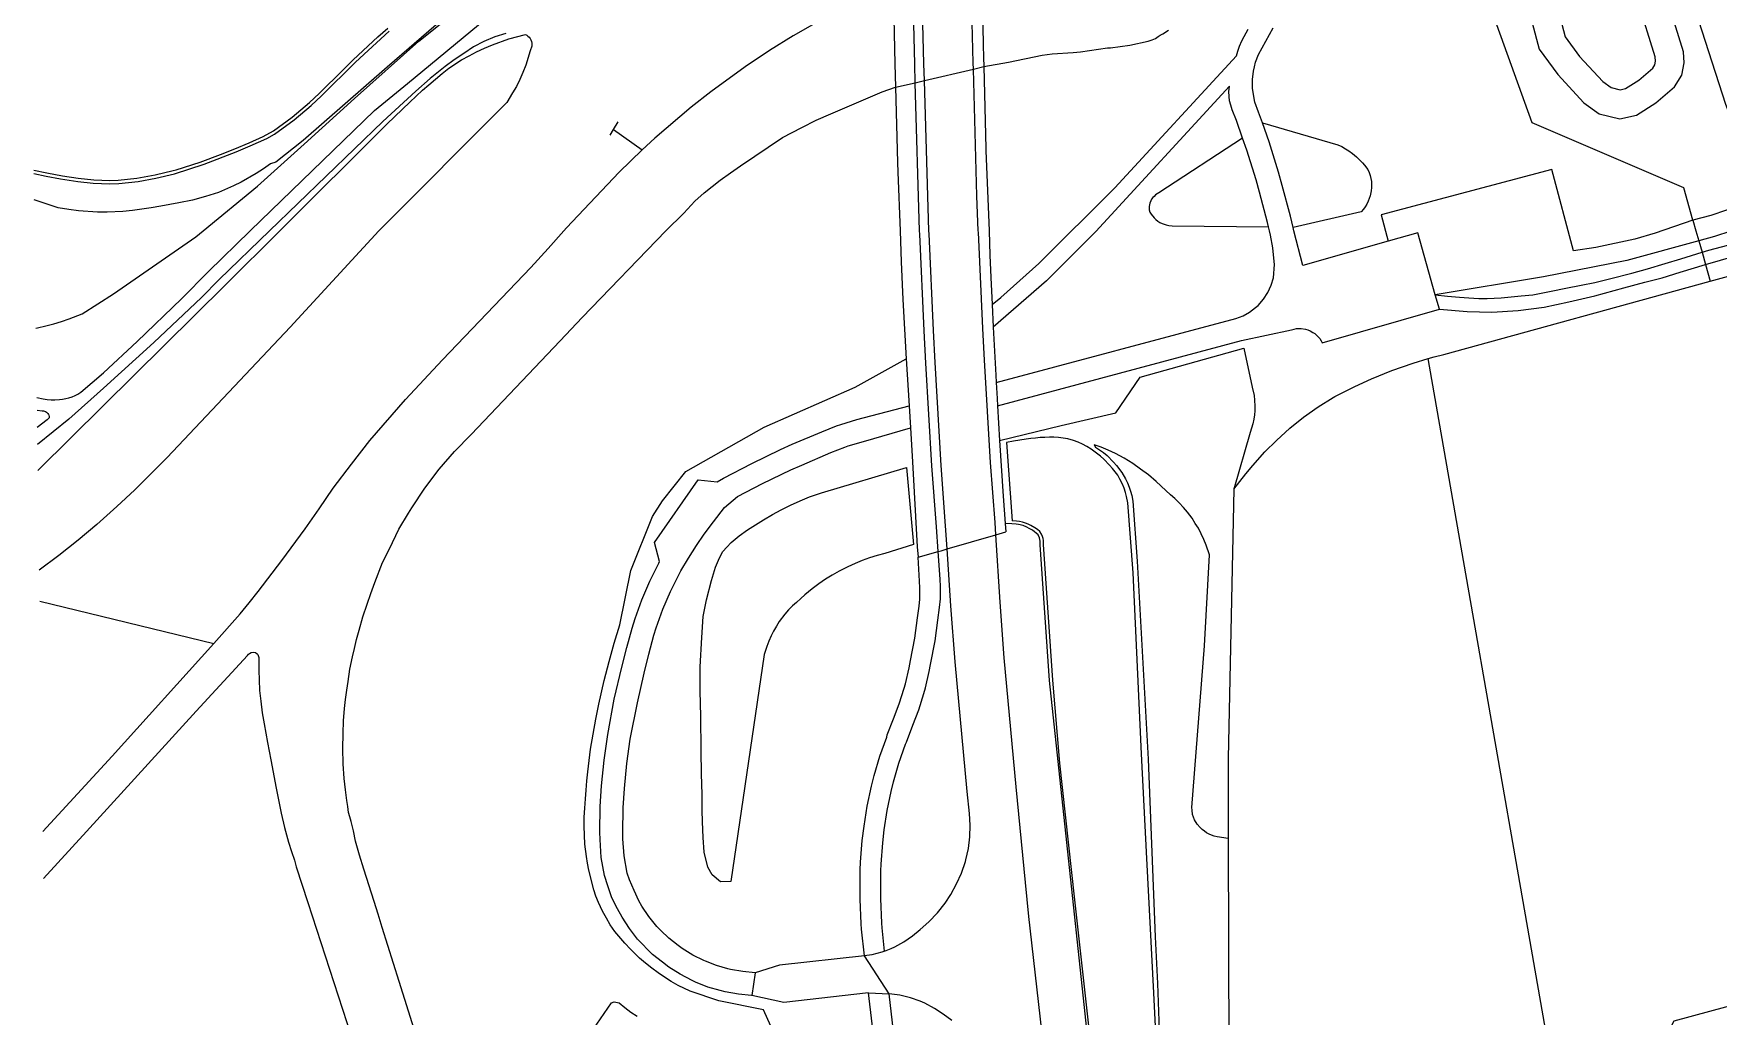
# Model space of a CAD drawing. Header units: millimetres. Extents: x 111502 to 977541, y 8702 to 1044108.
# Drawn here: x 974345.4 to 974601.1, y 476339.4 to 476488.6 of the extents above; entities that cross this region are included whole.
import ezdxf

# ---------------------------------------------------------------- set-up
doc = ezdxf.new("R2010")
doc.units = ezdxf.units.MM
doc.header["$LTSCALE"] = 0.25
doc.layers.add('X HVSS Site Background', color=8, linetype='Continuous')

# ---------------------------------------------------------------- blocks, each defined once
blk = doc.blocks.new('OS MAP')
at = {"layer": 'X HVSS Site Background', "flags": 128}
for points in [[(488271.45, 241024.95), (488275.2, 241025.6), (488275.2, 241025.6), (488280.3, 241026.7), (488280.3, 241026.7), (488281.8, 241026.9), (488281.8, 241026.9), (488285, 241027.1), (488285, 241027.1), (488286.1, 241027.2), (488286.1, 241027.2), (488290.2, 241027.8), (488290.2, 241027.8), (488290.7, 241027.8), (488290.7, 241027.8), (488293.6, 241028.2), (488293.6, 241028.2), (488296.4, 241028.8), (488296.4, 241028.8), (488297, 241029), (488297, 241029), (488297.5, 241029.2), (488297.5, 241029.2), (488297.9, 241029.5), (488297.9, 241029.5), (488298.2, 241029.7), (488298.2, 241029.7), (488298.6, 241029.9), (488298.6, 241029.9), (488299.5, 241030.5)], [(488272.71, 240988.83), (488274.04, 240989.91), (488274.04, 240989.91), (488279.8, 240995.07), (488279.8, 240995.07), (488291.34, 241006.54), (488291.34, 241006.54), (488309.8, 241026.6), (488309.8, 241026.6), (488310, 241027.3), (488310, 241027.3), (488310.25, 241028.05), (488310.25, 241028.05), (488310.6, 241028.85), (488310.6, 241028.85), (488310.95, 241029.5), (488310.95, 241029.5), (488311.6, 241030.65)], [(488313.75, 241016.4), (488313.15, 241018.05), (488313.15, 241018.05), (488312.6, 241019.55), (488312.6, 241019.55), (488312.22, 241021.64), (488312.22, 241021.64), (488312.25, 241023), (488312.25, 241023), (488312.4, 241024.25), (488312.4, 241024.25), (488312.55, 241024.9), (488312.55, 241024.9), (488312.7, 241025.6), (488312.7, 241025.6), (488313.15, 241026.8), (488313.15, 241026.8), (488315.35, 241030.85)], [(488127.7, 240974.73), (488128.65, 240974.5), (488128.65, 240974.5), (488129.25, 240974.4), (488129.25, 240974.4), (488129.85, 240974.35), (488129.85, 240974.35), (488130.4, 240974.35), (488130.4, 240974.35), (488131.15, 240974.4), (488131.15, 240974.4), (488131.6, 240974.45), (488131.6, 240974.45), (488132.1, 240974.55), (488132.1, 240974.55), (488132.55, 240974.65), (488132.55, 240974.65), (488133.05, 240974.8), (488133.05, 240974.8), (488133.5, 240975), (488133.5, 240975), (488133.9, 240975.2), (488133.9, 240975.2), (488134.35, 240975.5), (488134.35, 240975.5), (488137.8, 240978.45), (488137.8, 240978.45), (488142.9, 240983.2), (488142.9, 240983.2), (488149.65, 240989.7), (488149.65, 240989.7), (488153.75, 240993.85), (488153.75, 240993.85), (488160.1, 241000), (488160.1, 241000), (488178.95, 241018.3), (488178.95, 241018.3), (488183.95, 241022.4), (488183.95, 241022.4), (488195.9, 241032.25)], [(488379.09, 241001.65), (488377.7, 241006.55), (488377.7, 241006.55), (488354.7, 241016.4), (488354.7, 241016.4), (488346.2, 241040.05), (488346.2, 241040.05), (488340.45, 241068.15), (488340.45, 241068.15), (488361.6, 241107.39), (488361.6, 241107.39), (488362.25, 241108.6)], [(488127.55, 240985.25), (488127.8, 240985.3), (488127.8, 240985.3), (488129.05, 240985.6), (488129.05, 240985.6), (488130.25, 240985.9), (488130.25, 240985.9), (488131.45, 240986.25), (488131.45, 240986.25), (488132.6, 240986.65), (488132.6, 240986.65), (488134.55, 240987.4), (488134.55, 240987.4), (488139.35, 240990.45), (488139.35, 240990.45), (488151.85, 240999.1), (488151.85, 240999.1), (488152.95, 241000), (488152.95, 241000), (488161.2, 241006.8), (488161.2, 241006.8), (488168.25, 241013.15), (488168.25, 241013.15), (488175.9, 241020.1), (488175.9, 241020.1), (488185.7, 241028.8), (488185.7, 241028.8), (488190.67, 241032.82)], [(488188.3, 241031.3), (488180.85, 241024.85), (488180.85, 241024.85), (488168.1, 241013.75), (488168.1, 241013.75), (488163.95, 241010.45), (488163.95, 241010.45), (488163.15, 241010.2), (488163.15, 241010.2), (488162.1, 241009.45), (488162.1, 241009.45), (488161, 241008.7), (488161, 241008.7), (488158.7, 241007.4), (488158.7, 241007.4), (488157.55, 241006.85), (488157.55, 241006.85), (488155.25, 241005.85), (488155.25, 241005.85), (488153.3, 241005.2), (488153.3, 241005.2), (488151.3, 241004.65), (488151.3, 241004.65), (488149.25, 241004.25), (488149.25, 241004.25), (488146.5, 241003.75), (488146.5, 241003.75), (488145.05, 241003.5), (488145.05, 241003.5), (488143.65, 241003.3), (488143.65, 241003.3), (488142.2, 241003.1), (488142.2, 241003.1), (488140.75, 241002.95), (488140.75, 241002.95), (488138.35, 241002.85), (488138.35, 241002.85), (488136.9, 241002.85), (488136.9, 241002.85), (488134, 241003.05), (488134, 241003.05), (488132.55, 241003.25), (488132.55, 241003.25), (488130.95, 241003.5), (488130.95, 241003.5), (488127.28, 241004.7)], [(488380.99, 240994.92), (488387.46, 240996.77)], [(488352.58, 241039.66), (488355.73, 241027.6), (488355.73, 241027.6), (488358.56, 241023.75), (488358.56, 241023.75), (488362.54, 241019.45), (488362.54, 241019.45), (488364.85, 241017.77), (488364.85, 241017.77), (488367.99, 241017.04), (488367.99, 241017.04), (488370.51, 241017.56), (488370.51, 241017.56), (488373.45, 241019.45), (488373.45, 241019.45), (488376.28, 241021.86), (488376.28, 241021.86), (488377.43, 241023.64), (488377.43, 241023.64), (488377.74, 241025.53), (488377.74, 241025.53), (488377.64, 241027.21), (488377.64, 241027.21), (488372.19, 241044.8)], [(488378.38, 241036.86), (488384.04, 241019.26), (488384.04, 241019.26), (488388.86, 241006.58), (488388.86, 241006.58), (488389.4, 241005.92), (488389.4, 241005.92), (488389.27, 241005.26), (488389.27, 241005.26), (488388.42, 241004.82), (488388.42, 241004.82), (488386.15, 241003.95), (488386.15, 241003.95), (488384.18, 241003.14), (488384.18, 241003.14), (488381.79, 241002.32), (488381.79, 241002.32), (488379.09, 241001.65)], [(488127.22, 241009.24), (488129.2, 241008.8), (488129.2, 241008.8), (488131.6, 241008.35), (488131.6, 241008.35), (488133.95, 241008), (488133.95, 241008), (488136.35, 241007.75), (488136.35, 241007.75), (488138.75, 241007.65), (488138.75, 241007.65), (488140.05, 241007.7), (488140.05, 241007.7), (488142.85, 241008), (488142.85, 241008), (488145.65, 241008.5), (488145.65, 241008.5), (488148.4, 241009.15), (488148.4, 241009.15), (488148.85, 241009.25), (488148.85, 241009.25), (488152.5, 241010.45), (488152.5, 241010.45), (488155.55, 241011.6), (488155.55, 241011.6), (488157.75, 241012.45), (488157.75, 241012.45), (488159.9, 241013.35), (488159.9, 241013.35), (488162.05, 241014.35), (488162.05, 241014.35), (488163.6, 241015.2), (488163.6, 241015.2), (488166.45, 241017.25), (488166.45, 241017.25), (488169.1, 241019.5), (488169.1, 241019.5), (488170.55, 241020.85), (488170.55, 241020.85), (488174.2, 241024.45), (488174.2, 241024.45), (488175.7, 241025.95), (488175.7, 241025.95), (488179.45, 241029.45), (488179.45, 241029.45), (488180.95, 241030.8)], [(488127.23, 241008.71), (488129.1, 241008.3), (488129.1, 241008.3), (488131.3, 241007.9), (488131.3, 241007.9), (488133.9, 241007.5), (488133.9, 241007.5), (488136.25, 241007.25), (488136.25, 241007.25), (488138.75, 241007.15), (488138.75, 241007.15), (488140.15, 241007.2), (488140.15, 241007.2), (488143.05, 241007.5), (488143.05, 241007.5), (488145.75, 241008), (488145.75, 241008), (488148.6, 241008.65), (488148.6, 241008.65), (488153.1, 241010.15), (488153.1, 241010.15), (488157.95, 241012), (488157.95, 241012), (488160.1, 241012.9), (488160.1, 241012.9), (488162.6, 241014.05), (488162.6, 241014.05), (488163.75, 241014.7), (488163.75, 241014.7), (488166.75, 241016.85), (488166.75, 241016.85), (488169.35, 241019.05), (488169.35, 241019.05), (488170.9, 241020.5), (488170.9, 241020.5), (488176.05, 241025.6), (488176.05, 241025.6), (488181.2, 241030.35)], [(488356.75, 241040.71), (488359.68, 241029.48), (488359.68, 241029.48), (488361.88, 241026.49), (488361.88, 241026.49), (488365.41, 241022.68), (488365.41, 241022.68), (488366.67, 241021.76), (488366.67, 241021.76), (488368.04, 241021.44), (488368.04, 241021.44), (488368.86, 241021.61), (488368.86, 241021.61), (488370.88, 241022.91), (488370.88, 241022.91), (488373.01, 241024.72), (488373.01, 241024.72), (488373.33, 241025.22), (488373.33, 241025.22), (488373.42, 241025.75), (488373.42, 241025.75), (488373.38, 241026.43), (488373.38, 241026.43), (488368.22, 241043.09)], [(488273.28, 240953.86), (488273.15, 240955.75), (488273.15, 240955.75), (488272.45, 240964.85), (488272.45, 240964.85), (488271.55, 240980.35), (488271.55, 240980.35), (488271.3, 240985.2), (488271.3, 240985.2), (488270.65, 240999.8), (488270.65, 240999.8), (488270.6, 241000), (488270.6, 241000), (488270.4, 241005.35), (488270.4, 241005.35), (488269.88, 241024.58), (488269.88, 241024.58), (488269.85, 241025.5), (488269.85, 241025.5), (488269.55, 241037.7)], [(488264.5, 240951.32), (488264.25, 240955.05), (488264.25, 240955.05), (488263.55, 240964.35), (488263.55, 240964.35), (488262.65, 240979.9), (488262.65, 240979.9), (488262.4, 240984.85), (488262.4, 240984.85), (488261.75, 240999.5), (488261.75, 240999.5), (488261.7, 241000), (488261.7, 241000), (488261.03, 241022.5), (488261.03, 241022.5), (488260.95, 241025.3), (488260.95, 241025.3), (488260.65, 241037.55)], [(488265.88, 240951.72), (488265.65, 240955.2), (488265.65, 240955.2), (488264.95, 240964.4), (488264.95, 240964.4), (488264.05, 240980), (488264.05, 240980), (488263.8, 240984.9), (488263.8, 240984.9), (488263.15, 240999.55), (488263.15, 240999.55), (488263.1, 241000), (488263.1, 241000), (488262.42, 241022.83), (488262.42, 241022.83), (488262.35, 241025.35), (488262.35, 241025.35), (488262.05, 241037.6)], [(488198.9, 241029.95), (488197.2, 241029.45), (488197.2, 241029.45), (488195.55, 241028.75), (488195.55, 241028.75), (488194, 241027.95), (488194, 241027.95), (488192.5, 241026.95), (488192.5, 241026.95), (488191.05, 241025.95), (488191.05, 241025.95), (488189.7, 241024.95), (488189.7, 241024.95), (488187.4, 241023.15), (488187.4, 241023.15), (488185.2, 241021.2), (488185.2, 241021.2), (488180.2, 241016.6), (488180.2, 241016.6), (488163, 241000), (488163, 241000), (488155.35, 240992.6), (488155.35, 240992.6), (488152.7, 240989.9), (488152.7, 240989.9), (488145.45, 240983.05), (488145.45, 240983.05), (488137.8, 240976.1), (488137.8, 240976.1), (488132.55, 240971.4), (488132.55, 240971.4), (488127.8, 240967.56)], [(488271.15, 241039.6), (488271.35, 241028.25), (488271.35, 241028.25), (488271.4, 241026.35), (488271.4, 241026.35), (488271.45, 241024.95)], [(488257.7, 241037), (488256.1, 241036.3), (488256.1, 241036.3), (488254.8, 241035.8), (488254.8, 241035.8), (488251.2, 241034.4), (488251.2, 241034.4), (488245.8, 241031.5), (488245.8, 241031.5), (488242.5, 241029.6), (488242.5, 241029.6), (488238.9, 241027.4), (488238.9, 241027.4), (488235.2, 241024.9), (488235.2, 241024.9), (488230, 241021.1), (488230, 241021.1), (488227, 241018.8), (488227, 241018.8), (488221.5, 241014.1), (488221.5, 241014.1), (488219.6, 241012.3)], [(488257.7, 241037), (488257.95, 241025.35), (488257.95, 241025.35), (488258.05, 241021.8)], [(488127.85, 240963.61), (488127.9, 240963.65), (488127.9, 240963.65), (488137.75, 240973.45), (488137.75, 240973.45), (488156.35, 240991.8), (488156.35, 240991.8), (488164.6, 241000), (488164.6, 241000), (488180.85, 241016.25), (488180.85, 241016.25), (488184.3, 241019.55), (488184.3, 241019.55), (488185.25, 241020.45), (488185.25, 241020.45), (488186.25, 241021.35), (488186.25, 241021.35), (488187.2, 241022.2), (488187.2, 241022.2), (488189.2, 241023.9), (488189.2, 241023.9), (488190.25, 241024.7), (488190.25, 241024.7), (488192.15, 241025.95), (488192.15, 241025.95), (488193.3, 241026.6), (488193.3, 241026.6), (488194.45, 241027.2), (488194.45, 241027.2), (488195.65, 241027.75), (488195.65, 241027.75), (488196.85, 241028.25), (488196.85, 241028.25), (488199.35, 241029.15), (488199.35, 241029.15), (488201.85, 241029.8)], [(488201.85, 241029.8), (488202.1, 241029.7), (488202.1, 241029.7), (488202.25, 241029.55), (488202.25, 241029.55), (488202.45, 241029.4), (488202.45, 241029.4), (488202.6, 241029.2), (488202.6, 241029.2), (488202.7, 241029), (488202.7, 241029), (488202.8, 241028.75), (488202.8, 241028.75), (488202.85, 241028.5), (488202.85, 241028.5), (488202.85, 241028.05), (488202.85, 241028.05), (488202.6, 241027.35), (488202.6, 241027.35), (488201.9, 241025.15), (488201.9, 241025.15), (488201.45, 241024.05), (488201.45, 241024.05), (488201, 241023), (488201, 241023), (488200.5, 241021.95), (488200.5, 241021.95), (488199.9, 241020.95), (488199.9, 241020.95), (488199.05, 241019.5), (488199.05, 241019.5), (488179.6, 241000), (488179.6, 241000), (488166.15, 240985.4), (488166.15, 240985.4), (488147.5, 240965.6), (488147.5, 240965.6), (488142.55, 240960.7), (488142.55, 240960.7), (488139.85, 240958.15), (488139.85, 240958.15), (488136.8, 240955.4), (488136.8, 240955.4), (488133.95, 240953.05), (488133.95, 240953.05), (488131.05, 240950.7), (488131.05, 240950.7), (488128.06, 240948.51)], [(488258.05, 241021.8), (488261.03, 241022.5), (488261.03, 241022.5), (488262.42, 241022.83), (488262.42, 241022.83), (488269.88, 241024.58), (488269.88, 241024.58), (488271.45, 241024.95)], [(488271.45, 241024.95), (488271.75, 241012.5), (488271.75, 241012.5), (488271.75, 241012.2), (488271.75, 241012.2), (488272.25, 241000), (488272.25, 241000), (488272.35, 240996.3), (488272.35, 240996.3), (488272.5, 240992.95), (488272.5, 240992.95), (488272.71, 240988.83)], [(488310.7, 241014.1), (488309.8, 241016.75), (488309.8, 241016.75), (488309.15, 241018.4), (488309.15, 241018.4), (488308.95, 241019.1), (488308.95, 241019.1), (488308.75, 241019.75), (488308.75, 241019.75), (488308.63, 241021.13), (488308.63, 241021.13), (488308.76, 241022), (488308.76, 241022), (488288.47, 240999.92), (488288.47, 240999.92), (488280.96, 240992.41), (488280.96, 240992.41), (488272.88, 240985.4)], [(488190.65, 240860.8), (488182.7, 240886.05), (488182.7, 240886.05), (488180.1, 240894.25), (488180.1, 240894.25), (488179.5, 240896.25), (488179.5, 240896.25), (488178.9, 240898.2), (488178.9, 240898.2), (488177.35, 240903.1), (488177.35, 240903.1), (488176.65, 240905.2), (488176.65, 240905.2), (488176.05, 240907.35), (488176.05, 240907.35), (488175.75, 240908.9), (488175.75, 240908.9), (488175.4, 240910.35), (488175.4, 240910.35), (488175.2, 240911.05), (488175.2, 240911.05), (488175, 240911.7), (488175, 240911.7), (488174.9, 240912.6), (488174.9, 240912.6), (488174.75, 240913.5), (488174.75, 240913.5), (488174.55, 240915.15), (488174.55, 240915.15), (488174.35, 240916.85), (488174.35, 240916.85), (488174.2, 240919.1), (488174.2, 240919.1), (488174.15, 240921.4), (488174.15, 240921.4), (488174.2, 240923.7), (488174.2, 240923.7), (488174.25, 240925.6), (488174.25, 240925.6), (488174.4, 240927.5), (488174.4, 240927.5), (488174.55, 240928.85), (488174.55, 240928.85), (488174.75, 240930.25), (488174.75, 240930.25), (488174.95, 240931.6), (488174.95, 240931.6), (488175.2, 240933.45), (488175.2, 240933.45), (488175.6, 240935.35), (488175.6, 240935.35), (488175.9, 240936.6), (488175.9, 240936.6), (488176.2, 240937.95), (488176.2, 240937.95), (488176.6, 240939.4), (488176.6, 240939.4), (488177.2, 240941.4), (488177.2, 240941.4), (488177.85, 240943.35), (488177.85, 240943.35), (488178.4, 240944.95), (488178.4, 240944.95), (488179, 240946.6), (488179, 240946.6), (488180.15, 240949.65), (488180.15, 240949.65), (488181.25, 240951.75), (488181.25, 240951.75), (488182.65, 240954.7), (488182.65, 240954.7), (488184.1, 240957.15), (488184.1, 240957.15), (488184.6, 240957.95), (488184.6, 240957.95), (488186.6, 240960.95), (488186.6, 240960.95), (488188.75, 240963.8), (488188.75, 240963.8), (488191.1, 240966.5), (488191.1, 240966.5), (488193.6, 240969.1), (488193.6, 240969.1), (488207.15, 240983.3), (488207.15, 240983.3), (488210.45, 240986.85), (488210.45, 240986.85), (488223.2, 241000), (488223.2, 241000), (488225.9, 241002.7), (488225.9, 241002.7), (488227.6, 241004.5), (488227.6, 241004.5), (488229, 241005.8), (488229, 241005.8), (488231.4, 241007.7), (488231.4, 241007.7), (488233, 241008.8), (488233, 241008.8), (488234.5, 241009.9), (488234.5, 241009.9), (488240.9, 241014.2), (488240.9, 241014.2), (488243.8, 241015.7), (488243.8, 241015.7), (488246, 241016.8), (488246, 241016.8), (488248.2, 241017.8), (488248.2, 241017.8), (488256, 241021.1), (488256, 241021.1), (488258.05, 241021.8)], [(488258.05, 241021.8), (488258.35, 241010.4), (488258.35, 241010.4), (488258.4, 241008.9), (488258.4, 241008.9), (488258.75, 241000), (488258.75, 241000), (488258.9, 240995.3), (488258.9, 240995.3), (488259.15, 240989.6), (488259.15, 240989.6), (488259.68, 240980.57)], [(488214.75, 241014.55), (488215.25, 241015.4)], [(488215.25, 241015.4), (488215.95, 241016.55)], [(488215.25, 241015.4), (488219.6, 241012.3)], [(488313.75, 241016.4), (488325.2, 241013.05), (488325.2, 241013.05), (488325.8, 241012.8), (488325.8, 241012.8), (488326.35, 241012.45), (488326.35, 241012.45), (488326.85, 241012.15), (488326.85, 241012.15), (488327.4, 241011.75), (488327.4, 241011.75), (488328, 241011.25), (488328, 241011.25), (488328.3, 241010.95), (488328.3, 241010.95), (488328.65, 241010.65), (488328.65, 241010.65), (488328.95, 241010.35), (488328.95, 241010.35), (488329.25, 241010), (488329.25, 241010), (488329.75, 241009.3), (488329.75, 241009.3), (488329.95, 241008.85), (488329.95, 241008.85), (488330.1, 241008.4), (488330.1, 241008.4), (488330.3, 241007.5), (488330.3, 241007.5), (488330.3, 241006.6), (488330.3, 241006.6), (488330.25, 241006.1), (488330.25, 241006.1), (488330.1, 241005.35), (488330.1, 241005.35), (488329.95, 241004.9), (488329.95, 241004.9), (488329.8, 241004.5), (488329.8, 241004.5), (488329.6, 241004.05), (488329.6, 241004.05), (488329.35, 241003.65), (488329.35, 241003.65), (488329.1, 241003.3), (488329.1, 241003.3), (488328.75, 241002.9), (488328.75, 241002.9), (488318.4, 241000.5)], [(488318.4, 241000.5), (488318, 241002.25), (488318, 241002.25), (488316.75, 241006.9), (488316.75, 241006.9), (488316.2, 241008.9), (488316.2, 241008.9), (488314.75, 241013.5), (488314.75, 241013.5), (488313.75, 241016.4)], [(488154.54, 240937.38), (488158.55, 240941.85), (488158.55, 240941.85), (488159.9, 240943.55), (488159.9, 240943.55), (488161.3, 240945.25), (488161.3, 240945.25), (488164.9, 240949.95), (488164.9, 240949.95), (488168.4, 240954.75), (488168.4, 240954.75), (488170.55, 240957.8), (488170.55, 240957.8), (488172.7, 240960.95), (488172.7, 240960.95), (488175.45, 240964.6), (488175.45, 240964.6), (488178.25, 240968.2), (488178.25, 240968.2), (488183.65, 240974.4), (488183.65, 240974.4), (488189.25, 240980.45), (488189.25, 240980.45), (488196, 240987.45), (488196, 240987.45), (488202.7, 240994.45), (488202.7, 240994.45), (488205.3, 240997.35), (488205.3, 240997.35), (488207.7, 241000), (488207.7, 241000), (488208.1, 241000.45), (488208.1, 241000.45), (488216.1, 241008.9), (488216.1, 241008.9), (488219.6, 241012.3)], [(488310.7, 241014.1), (488298, 241005.8), (488298, 241005.8), (488297.5, 241005.5), (488297.5, 241005.5), (488297.3, 241005.25), (488297.3, 241005.25), (488297.1, 241005.05), (488297.1, 241005.05), (488296.9, 241004.8), (488296.9, 241004.8), (488296.8, 241004.55), (488296.8, 241004.55), (488296.65, 241004.2), (488296.65, 241004.2), (488296.55, 241003.7), (488296.55, 241003.7), (488296.55, 241003.2), (488296.55, 241003.2), (488296.65, 241002.85), (488296.65, 241002.85), (488296.85, 241002.55), (488296.85, 241002.55), (488297.3, 241002), (488297.3, 241002), (488297.55, 241001.75), (488297.55, 241001.75), (488297.85, 241001.5), (488297.85, 241001.5), (488298.15, 241001.3), (488298.15, 241001.3), (488298.5, 241001.15), (488298.5, 241001.15), (488298.8, 241001), (488298.8, 241001), (488299.15, 241000.9), (488299.15, 241000.9), (488299.55, 241000.8), (488299.55, 241000.8), (488300.05, 241000.75), (488300.05, 241000.75), (488314.65, 241000.6)], [(488314.65, 241000.6), (488314.5, 241001.3), (488314.5, 241001.3), (488313.3, 241005.9), (488313.3, 241005.9), (488312.8, 241007.75), (488312.8, 241007.75), (488311.35, 241012.25), (488311.35, 241012.25), (488310.7, 241014.1)], [(488379.09, 241001.65), (488373.36, 240999.64), (488373.36, 240999.64), (488370.28, 240998.76), (488370.28, 240998.76), (488364.34, 240997.47), (488364.34, 240997.47), (488360.95, 240996.95), (488360.95, 240996.95), (488357.67, 241009.31), (488357.67, 241009.31), (488331.75, 241002.42), (488331.75, 241002.42), (488332.81, 240998.42)], [(488379.09, 241001.65), (488379.55, 241000), (488379.55, 241000), (488379.98, 240998.47)], [(488392.99, 241003.55), (488391.26, 241002.95), (488391.26, 241002.95), (488387.69, 241001.23), (488387.69, 241001.23), (488384.85, 240999.98), (488384.85, 240999.98), (488382.36, 240999.14), (488382.36, 240999.14), (488379.98, 240998.47)], [(488380.47, 240996.77), (488381.52, 240997.1), (488381.52, 240997.1), (488388.04, 240998.78), (488388.04, 240998.78), (488390.96, 240999.65), (488390.96, 240999.65), (488392.66, 241000.21), (488392.66, 241000.21), (488394.31, 241000.89), (488394.31, 241000.89), (488395.18, 241001.43), (488395.18, 241001.43), (488395.71, 241001.81), (488395.71, 241001.81), (488396.09, 241002.21), (488396.09, 241002.21), (488396.2, 241002.4), (488396.2, 241002.4), (488396.18, 241002.91), (488396.18, 241002.91), (488395.36, 241002.91), (488395.36, 241002.91), (488392.99, 241003.55)], [(488381.7, 240992.35), (488395.4, 240996.1), (488395.4, 240996.1), (488409.2, 241000), (488409.2, 241000), (488419.35, 241002.85)], [(488273.3, 240977), (488309.7, 240986.7), (488309.7, 240986.7), (488310.8, 240987.1), (488310.8, 240987.1), (488311.8, 240987.65), (488311.8, 240987.65), (488312.7, 240988.35), (488312.7, 240988.35), (488313.1, 240988.7), (488313.1, 240988.7), (488313.9, 240989.65), (488313.9, 240989.65), (488314.55, 240990.65), (488314.55, 240990.65), (488315.05, 240991.75), (488315.05, 240991.75), (488315.4, 240992.9), (488315.4, 240992.9), (488315.55, 240994.9), (488315.55, 240994.9), (488315.35, 240996.85), (488315.35, 240996.85), (488315.3, 240997.45), (488315.3, 240997.45), (488314.95, 240999.35), (488314.95, 240999.35), (488314.8, 241000), (488314.8, 241000), (488314.65, 241000.6)], [(488332.81, 240998.42), (488319.85, 240994.75), (488319.85, 240994.75), (488318.5, 241000), (488318.5, 241000), (488318.4, 241000.5)], [(488339.98, 240990.31), (488337.35, 240999.7), (488337.35, 240999.7), (488332.81, 240998.42)], [(488379.98, 240998.47), (488369.08, 240995.5), (488369.08, 240995.5), (488356.43, 240993.05), (488356.43, 240993.05), (488339.98, 240990.31)], [(488339.98, 240990.31), (488341.83, 240990.07), (488341.83, 240990.07), (488343.67, 240989.92), (488343.67, 240989.92), (488345.06, 240989.83), (488345.06, 240989.83), (488346.61, 240989.76), (488346.61, 240989.76), (488347.86, 240989.75), (488347.86, 240989.75), (488349.97, 240989.86), (488349.97, 240989.86), (488353.01, 240990.16), (488353.01, 240990.16), (488354.77, 240990.27), (488354.77, 240990.27), (488357.58, 240990.85), (488357.58, 240990.85), (488359.81, 240991.29), (488359.81, 240991.29), (488362.15, 240991.78), (488362.15, 240991.78), (488364.2, 240992.15), (488364.2, 240992.15), (488366.63, 240992.77), (488366.63, 240992.77), (488369.84, 240993.6), (488369.84, 240993.6), (488372.22, 240994.24), (488372.22, 240994.24), (488374.87, 240995.04), (488374.87, 240995.04), (488377.26, 240995.77), (488377.26, 240995.77), (488380.47, 240996.77)], [(488379.98, 240998.47), (488380.47, 240996.77)], [(488380.47, 240996.77), (488380.99, 240994.92)], [(488340.6, 240988.1), (488344.83, 240987.76), (488344.83, 240987.76), (488348.59, 240987.66), (488348.59, 240987.66), (488352.55, 240987.93), (488352.55, 240987.93), (488356.52, 240988.42), (488356.52, 240988.42), (488360.25, 240989.25), (488360.25, 240989.25), (488364.22, 240990.16), (488364.22, 240990.16), (488368.58, 240991.36), (488368.58, 240991.36), (488371.77, 240992.23), (488371.77, 240992.23), (488374.43, 240992.9), (488374.43, 240992.9), (488377.18, 240993.75), (488377.18, 240993.75), (488380.99, 240994.92)], [(488380.99, 240994.92), (488381.35, 240993.65), (488381.35, 240993.65), (488381.7, 240992.35)], [(488338.91, 240980.62), (488339.8, 240980.9), (488339.8, 240980.9), (488341.3, 240981.25), (488341.3, 240981.25), (488381.7, 240992.35)], [(488272.71, 240988.83), (488272.88, 240985.4)], [(488340.6, 240988.1), (488339.98, 240990.31)], [(488273.5, 240973.45), (488310.55, 240983.35), (488310.55, 240983.35), (488318.15, 240985), (488318.15, 240985), (488318.55, 240985.1), (488318.55, 240985.1), (488318.9, 240985.2), (488318.9, 240985.2), (488319.6, 240985.2), (488319.6, 240985.2), (488320.3, 240985.1), (488320.3, 240985.1), (488320.65, 240985), (488320.65, 240985), (488321, 240984.85), (488321, 240984.85), (488321.4, 240984.6), (488321.4, 240984.6), (488321.7, 240984.4), (488321.7, 240984.4), (488322.45, 240983.65), (488322.45, 240983.65), (488322.65, 240983.3), (488322.65, 240983.3), (488322.8, 240983), (488322.8, 240983), (488340.6, 240988.1)], [(488272.88, 240985.4), (488273.25, 240978.1), (488273.25, 240978.1), (488273.3, 240977)], [(488273.85, 240968.2), (488283.2, 240970.45), (488283.2, 240970.45), (488291.5, 240972.4), (488291.5, 240972.4), (488295.2, 240977.8), (488295.2, 240977.8), (488310.9, 240982.2), (488310.9, 240982.2), (488312.2, 240976.3), (488312.2, 240976.3), (488312.5, 240975), (488312.5, 240975), (488312.55, 240974.3), (488312.55, 240974.3), (488312.6, 240973.4), (488312.6, 240973.4), (488312.6, 240972.7), (488312.6, 240972.7), (488312.55, 240972.05), (488312.55, 240972.05), (488312.45, 240971.4), (488312.45, 240971.4), (488312.3, 240970.7), (488312.3, 240970.7), (488311.9, 240969.4), (488311.9, 240969.4), (488309.4, 240960.8)], [(488212.15, 240878.73), (488214.91, 240882.82), (488214.91, 240882.82), (488215.35, 240882.97), (488215.35, 240882.97), (488216.1, 240882.8), (488216.1, 240882.8), (488216.95, 240882.1), (488216.95, 240882.1), (488217.85, 240881.4), (488217.85, 240881.4), (488218.8, 240880.75)], [(488243.55, 240869.35), (488238, 240881.75), (488238, 240881.75), (488231.2, 240883.1), (488231.2, 240883.1), (488226.85, 240884.55), (488226.85, 240884.55), (488225.05, 240885.45), (488225.05, 240885.45), (488224, 240886.05), (488224, 240886.05), (488222.95, 240886.7), (488222.95, 240886.7), (488222, 240887.35), (488222, 240887.35), (488221.05, 240888.05), (488221.05, 240888.05), (488220.1, 240888.8), (488220.1, 240888.8), (488219.2, 240889.6), (488219.2, 240889.6), (488217.8, 240890.95), (488217.8, 240890.95), (488216.95, 240891.85), (488216.95, 240891.85), (488215.45, 240893.65), (488215.45, 240893.65), (488214.75, 240894.65), (488214.75, 240894.65), (488214.15, 240895.65), (488214.15, 240895.65), (488213.55, 240896.7), (488213.55, 240896.7), (488212.95, 240898.05), (488212.95, 240898.05), (488212.55, 240899), (488212.55, 240899), (488212.25, 240899.95), (488212.25, 240899.95), (488211.5, 240902.95), (488211.5, 240902.95), (488211.3, 240904), (488211.3, 240904), (488211.15, 240905), (488211.15, 240905), (488210.9, 240906.9), (488210.9, 240906.9), (488210.8, 240909.6), (488210.8, 240909.6), (488210.8, 240911), (488210.8, 240911), (488210.9, 240912.35), (488210.9, 240912.35), (488211, 240913.75), (488211, 240913.75), (488211.1, 240915.1), (488211.1, 240915.1), (488211.2, 240916.5), (488211.2, 240916.5), (488211.35, 240917.85), (488211.35, 240917.85), (488211.75, 240921.3), (488211.75, 240921.3), (488212.15, 240923.6), (488212.15, 240923.6), (488212.55, 240925.85), (488212.55, 240925.85), (488213, 240928.15), (488213, 240928.15), (488213.8, 240931.75), (488213.8, 240931.75), (488214.55, 240934.6), (488214.55, 240934.6), (488215.35, 240937.4), (488215.35, 240937.4), (488216.2, 240940.2), (488216.2, 240940.2), (488217.85, 240948.42), (488217.85, 240948.42), (488221.14, 240956.64), (488221.14, 240956.64), (488222.67, 240959), (488222.67, 240959), (488226.22, 240963.47), (488226.22, 240963.47), (488238.08, 240970.22), (488238.08, 240970.22), (488251.94, 240976.3), (488251.94, 240976.3), (488259.68, 240980.57)], [(488259.68, 240980.57), (488260.1, 240973.45)], [(488309.4, 240960.8), (488311.2, 240963.1), (488311.2, 240963.1), (488312.3, 240964.4), (488312.3, 240964.4), (488314.1, 240966.45), (488314.1, 240966.45), (488315.9, 240968.2), (488315.9, 240968.2), (488317.9, 240970.05), (488317.9, 240970.05), (488320, 240971.7), (488320, 240971.7), (488322.2, 240973.3), (488322.2, 240973.3), (488324.5, 240974.7), (488324.5, 240974.7), (488324.75, 240974.85), (488324.75, 240974.85), (488327.75, 240976.4), (488327.75, 240976.4), (488330.3, 240977.55), (488330.3, 240977.55), (488333.4, 240978.8), (488333.4, 240978.8), (488336.6, 240979.9), (488336.6, 240979.9), (488338.91, 240980.62)], [(488362.75, 240866.42), (488359.31, 240865.56), (488359.31, 240865.56), (488359.03, 240865.5), (488359.03, 240865.5), (488338.91, 240980.62)], [(488273.3, 240977), (488273.45, 240974.55), (488273.45, 240974.55), (488273.5, 240973.45)], [(488236.22, 240883.89), (488236.2, 240883.9), (488236.2, 240883.9), (488234.2, 240884.1), (488234.2, 240884.1), (488232.2, 240884.45), (488232.2, 240884.45), (488231.4, 240884.65), (488231.4, 240884.65), (488229.55, 240885.2), (488229.55, 240885.2), (488227.7, 240885.95), (488227.7, 240885.95), (488227.15, 240886.2), (488227.15, 240886.2), (488225.35, 240887.15), (488225.35, 240887.15), (488223.65, 240888.2), (488223.65, 240888.2), (488222.65, 240888.95), (488222.65, 240888.95), (488221.15, 240890.15), (488221.15, 240890.15), (488218.85, 240892.45), (488218.85, 240892.45), (488217.65, 240894.1), (488217.65, 240894.1), (488216.55, 240895.8), (488216.55, 240895.8), (488215.85, 240897.05), (488215.85, 240897.05), (488215, 240898.75), (488215, 240898.75), (488214.35, 240900.55), (488214.35, 240900.55), (488213.85, 240902.15), (488213.85, 240902.15), (488213.35, 240904.85), (488213.35, 240904.85), (488213.2, 240907.6), (488213.2, 240907.6), (488213.15, 240908.7), (488213.15, 240908.7), (488213.2, 240912.6), (488213.2, 240912.6), (488213.4, 240915.75), (488213.4, 240915.75), (488213.8, 240919.65), (488213.8, 240919.65), (488214.35, 240923.55), (488214.35, 240923.55), (488215.35, 240928.9), (488215.35, 240928.9), (488216.5, 240933.75), (488216.5, 240933.75), (488217.25, 240936.75), (488217.25, 240936.75), (488218.05, 240939.7), (488218.05, 240939.7), (488218.5, 240941.15), (488218.5, 240941.15), (488219.55, 240944), (488219.55, 240944), (488220.75, 240946.8), (488220.75, 240946.8), (488222.1, 240949.55), (488222.1, 240949.55), (488222.2, 240949.8), (488222.2, 240949.8), (488221.45, 240952.7), (488221.45, 240952.7), (488228.1, 240962.2), (488228.1, 240962.2), (488230.95, 240961.9), (488230.95, 240961.9), (488231.95, 240962.45), (488231.95, 240962.45), (488236.25, 240964.7), (488236.25, 240964.7), (488240.6, 240966.8), (488240.6, 240966.8), (488242.35, 240967.6), (488242.35, 240967.6), (488246.85, 240969.5), (488246.85, 240969.5), (488249.1, 240970.4), (488249.1, 240970.4), (488249.75, 240970.6), (488249.75, 240970.6), (488252.15, 240971.35), (488252.15, 240971.35), (488260.1, 240973.45)], [(488260.1, 240973.45), (488260.3, 240970.1)], [(488273.5, 240973.45), (488273.85, 240968.2)], [(488127.72, 240972.8), (488128.5, 240972.7), (488128.5, 240972.7), (488128.7, 240972.7), (488128.7, 240972.7), (488129, 240972.6), (488129, 240972.6), (488129.15, 240972.5), (488129.15, 240972.5), (488129.35, 240972.3), (488129.35, 240972.3), (488129.45, 240972.15), (488129.45, 240972.15), (488129.5, 240972), (488129.5, 240972), (488129.55, 240971.8), (488129.55, 240971.8), (488129.55, 240971.6), (488129.55, 240971.6), (488129.25, 240971.3), (488129.25, 240971.3), (488127.76, 240970.14)], [(488236.75, 240887.35), (488234.85, 240887.55), (488234.85, 240887.55), (488233, 240887.85), (488233, 240887.85), (488232.6, 240887.95), (488232.6, 240887.95), (488230.85, 240888.45), (488230.85, 240888.45), (488229.2, 240889.1), (488229.2, 240889.1), (488228.95, 240889.2), (488228.95, 240889.2), (488227.25, 240890.05), (488227.25, 240890.05), (488225.65, 240891.05), (488225.65, 240891.05), (488225.05, 240891.5), (488225.05, 240891.5), (488223.65, 240892.6), (488223.65, 240892.6), (488222.4, 240893.8), (488222.4, 240893.8), (488221.8, 240894.4), (488221.8, 240894.4), (488220.6, 240895.9), (488220.6, 240895.9), (488219.55, 240897.5), (488219.55, 240897.5), (488219.1, 240898.3), (488219.1, 240898.3), (488218.35, 240899.85), (488218.35, 240899.85), (488217.65, 240901.45), (488217.65, 240901.45), (488217.3, 240902.5), (488217.3, 240902.5), (488216.85, 240905.1), (488216.85, 240905.1), (488216.65, 240907.7), (488216.65, 240907.7), (488216.65, 240908.6), (488216.65, 240908.6), (488216.7, 240912.4), (488216.7, 240912.4), (488216.9, 240915.35), (488216.9, 240915.35), (488217.25, 240919.15), (488217.25, 240919.15), (488217.75, 240922.85), (488217.75, 240922.85), (488218.85, 240928.35), (488218.85, 240928.35), (488219.9, 240932.85), (488219.9, 240932.85), (488220.6, 240935.75), (488220.6, 240935.75), (488221.35, 240938.6), (488221.35, 240938.6), (488221.7, 240939.75), (488221.7, 240939.75), (488222.7, 240942.55), (488222.7, 240942.55), (488223.9, 240945.25), (488223.9, 240945.25), (488225.2, 240947.9), (488225.2, 240947.9), (488225.45, 240948.4), (488225.45, 240948.4), (488226.6, 240950.3), (488226.6, 240950.3), (488227.85, 240952.25), (488227.85, 240952.25), (488229, 240953.95), (488229, 240953.95), (488230.4, 240955.85), (488230.4, 240955.85), (488232.1, 240958), (488232.1, 240958), (488234.05, 240959.7), (488234.05, 240959.7), (488237.85, 240961.65), (488237.85, 240961.65), (488242.15, 240963.7), (488242.15, 240963.7), (488243.8, 240964.45), (488243.8, 240964.45), (488248.2, 240966.35), (488248.2, 240966.35), (488250.35, 240967.15), (488250.35, 240967.15), (488250.85, 240967.35), (488250.85, 240967.35), (488253.2, 240968.05), (488253.2, 240968.05), (488260.3, 240970.1)], [(488260.3, 240970.1), (488260.6, 240964.95), (488260.6, 240964.95), (488261.35, 240952.05), (488261.35, 240952.05), (488261.5, 240950.45)], [(488273.85, 240968.2), (488274.4, 240959.75), (488274.4, 240959.75), (488274.7, 240955.6)], [(488298.1, 240866.95), (488297.25, 240884.3), (488297.25, 240884.3), (488296.2, 240904.7), (488296.2, 240904.7), (488295.4, 240920.6), (488295.4, 240920.6), (488294.1, 240948.1), (488294.1, 240948.1), (488293.3, 240958.7), (488293.3, 240958.7), (488293.1, 240959.7), (488293.1, 240959.7), (488292.95, 240960.3), (488292.95, 240960.3), (488292.75, 240960.95), (488292.75, 240960.95), (488292.5, 240961.55), (488292.5, 240961.55), (488292.1, 240962.3), (488292.1, 240962.3), (488291.8, 240962.9), (488291.8, 240962.9), (488291.4, 240963.4), (488291.4, 240963.4), (488291, 240963.95), (488291, 240963.95), (488290.55, 240964.45), (488290.55, 240964.45), (488289.65, 240965.35), (488289.65, 240965.35), (488289.15, 240965.8), (488289.15, 240965.8), (488287.75, 240966.85), (488287.75, 240966.85), (488287.1, 240967.25), (488287.1, 240967.25), (488286.45, 240967.6), (488286.45, 240967.6), (488285.75, 240967.95), (488285.75, 240967.95), (488285.05, 240968.2), (488285.05, 240968.2), (488284.2, 240968.45), (488284.2, 240968.45), (488282.8, 240968.65), (488282.8, 240968.65), (488282.1, 240968.7), (488282.1, 240968.7), (488281.4, 240968.7), (488281.4, 240968.7), (488280.7, 240968.65), (488280.7, 240968.65), (488280, 240968.65), (488280, 240968.65), (488279.3, 240968.55), (488279.3, 240968.55), (488278.6, 240968.5), (488278.6, 240968.5), (488277.9, 240968.4), (488277.9, 240968.4), (488275.95, 240968.1), (488275.95, 240968.1), (488274.9, 240967.85), (488274.9, 240967.85), (488275.75, 240956)], [(488308.55, 240907.75), (488306.85, 240908), (488306.85, 240908), (488306.4, 240908.1), (488306.4, 240908.1), (488306, 240908.25), (488306, 240908.25), (488305.65, 240908.4), (488305.65, 240908.4), (488305.25, 240908.6), (488305.25, 240908.6), (488304.95, 240908.85), (488304.95, 240908.85), (488304.6, 240909.1), (488304.6, 240909.1), (488304.3, 240909.4), (488304.3, 240909.4), (488303.85, 240909.9), (488303.85, 240909.9), (488303.45, 240910.6), (488303.45, 240910.6), (488303.15, 240911.4), (488303.15, 240911.4), (488303.05, 240912.05), (488303.05, 240912.05), (488303, 240912.45), (488303, 240912.45), (488304.95, 240937), (488304.95, 240937), (488305.7, 240950.8), (488305.7, 240950.8), (488305.2, 240952.3), (488305.2, 240952.3), (488304.85, 240953.15), (488304.85, 240953.15), (488304.05, 240954.85), (488304.05, 240954.85), (488303.55, 240955.6), (488303.55, 240955.6), (488303.05, 240956.4), (488303.05, 240956.4), (488302.35, 240957.3), (488302.35, 240957.3), (488301.75, 240958), (488301.75, 240958), (488301.1, 240958.7), (488301.1, 240958.7), (488300.45, 240959.35), (488300.45, 240959.35), (488299.8, 240959.95), (488299.8, 240959.95), (488299.1, 240960.6), (488299.1, 240960.6), (488297.6, 240961.95), (488297.6, 240961.95), (488296.45, 240962.95), (488296.45, 240962.95), (488295.25, 240963.85), (488295.25, 240963.85), (488294.05, 240964.7), (488294.05, 240964.7), (488292.75, 240965.5), (488292.75, 240965.5), (488291.45, 240966.2), (488291.45, 240966.2), (488290.3, 240966.7), (488290.3, 240966.7), (488289.25, 240967.15), (488289.25, 240967.15), (488288.2, 240967.5), (488288.2, 240967.5), (488288.4, 240967.15), (488288.4, 240967.15), (488289.6, 240966.35), (488289.6, 240966.35), (488290.15, 240965.9), (488290.15, 240965.9), (488291.15, 240964.9), (488291.15, 240964.9), (488291.6, 240964.4), (488291.6, 240964.4), (488292.4, 240963.3), (488292.4, 240963.3), (488292.95, 240962.35), (488292.95, 240962.35), (488293.25, 240961.75), (488293.25, 240961.75), (488293.5, 240961.1), (488293.5, 240961.1), (488293.7, 240960.5), (488293.7, 240960.5), (488293.9, 240959.85), (488293.9, 240959.85), (488294.05, 240958.95), (488294.05, 240958.95), (488294.75, 240949.85), (488294.75, 240949.85), (488296.4, 240919.8), (488296.4, 240919.8), (488297.45, 240892.8), (488297.45, 240892.8), (488297.8, 240885.75), (488297.8, 240885.75), (488298.25, 240873)], [(488233.05, 240901.2), (488231.45, 240901.15), (488231.45, 240901.15), (488230.23, 240902.22), (488230.23, 240902.22), (488229.54, 240903.39), (488229.54, 240903.39), (488229.01, 240905.65), (488229.01, 240905.65), (488228.84, 240907.9), (488228.84, 240907.9), (488228.76, 240910.3), (488228.76, 240910.3), (488228.68, 240912.07), (488228.68, 240912.07), (488228.69, 240914.41), (488228.69, 240914.41), (488228.61, 240917.56), (488228.61, 240917.56), (488228.56, 240921.04), (488228.56, 240921.04), (488228.51, 240926.34), (488228.51, 240926.34), (488228.39, 240930.12), (488228.39, 240930.12), (488228.41, 240933.83), (488228.41, 240933.83), (488228.66, 240938.28), (488228.66, 240938.28), (488228.84, 240941.44), (488228.84, 240941.44), (488229.35, 240944.01), (488229.35, 240944.01), (488230.09, 240946.93), (488230.09, 240946.93), (488230.73, 240948.94), (488230.73, 240948.94), (488231.34, 240950.38), (488231.34, 240950.38), (488231.85, 240951.3), (488231.85, 240951.3), (488232.45, 240952), (488232.45, 240952), (488233.1, 240952.7), (488233.1, 240952.7), (488234.3, 240953.7), (488234.3, 240953.7), (488235.55, 240954.6), (488235.55, 240954.6), (488238, 240956.15), (488238, 240956.15), (488239.35, 240956.95), (488239.35, 240956.95), (488240.7, 240957.65), (488240.7, 240957.65), (488242.1, 240958.35), (488242.1, 240958.35), (488243.55, 240959), (488243.55, 240959), (488245, 240959.6), (488245, 240959.6), (488246.8, 240960.25), (488246.8, 240960.25), (488259.7, 240964.1), (488259.7, 240964.1), (488260.75, 240952.4)], [(488309.4, 240960.8), (488308.55, 240919.95), (488308.55, 240919.95), (488308.55, 240907.75)], [(488274.7, 240955.6), (488274.8, 240954.3)], [(488289.45, 240856.55), (488281.4, 240931.75), (488281.4, 240931.75), (488280, 240952.35), (488280, 240952.35), (488280, 240952.9), (488280, 240952.9), (488279.9, 240953.4), (488279.9, 240953.4), (488279.7, 240953.85), (488279.7, 240953.85), (488278.85, 240954.55), (488278.85, 240954.55), (488278.35, 240954.8), (488278.35, 240954.8), (488278, 240955), (488278, 240955), (488277.4, 240955.25), (488277.4, 240955.25), (488276.7, 240955.4), (488276.7, 240955.4), (488276.35, 240955.45), (488276.35, 240955.45), (488275.7, 240955.5), (488275.7, 240955.5), (488274.7, 240955.6)], [(488288.75, 240867), (488285.2, 240898.9), (488285.2, 240898.9), (488283, 240919.2), (488283, 240919.2), (488281.9, 240931.8), (488281.9, 240931.8), (488280.5, 240952.4), (488280.5, 240952.4), (488280.5, 240953), (488280.5, 240953), (488280.45, 240953.3), (488280.45, 240953.3), (488280.35, 240953.6), (488280.35, 240953.6), (488280.2, 240953.95), (488280.2, 240953.95), (488279.95, 240954.35), (488279.95, 240954.35), (488279.6, 240954.65), (488279.6, 240954.65), (488279.2, 240954.9), (488279.2, 240954.9), (488278.6, 240955.25), (488278.6, 240955.25), (488278.2, 240955.45), (488278.2, 240955.45), (488277.75, 240955.65), (488277.75, 240955.65), (488277.3, 240955.8), (488277.3, 240955.8), (488276.85, 240955.9), (488276.85, 240955.9), (488276.4, 240955.95), (488276.4, 240955.95), (488275.75, 240956)], [(488265.88, 240951.72), (488273.28, 240953.86)], [(488273.28, 240953.86), (488274.8, 240954.3)], [(488280.25, 240878.55), (488278.3, 240895.9), (488278.3, 240895.9), (488277.75, 240901.05), (488277.75, 240901.05), (488276.35, 240915.6), (488276.35, 240915.6), (488274.55, 240935.2), (488274.55, 240935.2), (488273.95, 240943.65), (488273.95, 240943.65), (488273.28, 240953.86)], [(488260.75, 240952.4), (488256.4, 240951), (488256.4, 240951), (488255.25, 240950.7), (488255.25, 240950.7), (488254.1, 240950.35), (488254.1, 240950.35), (488253, 240949.95), (488253, 240949.95), (488251.9, 240949.5), (488251.9, 240949.5), (488250.8, 240949), (488250.8, 240949), (488249.5, 240948.35), (488249.5, 240948.35), (488248.45, 240947.75), (488248.45, 240947.75), (488247.4, 240947.1), (488247.4, 240947.1), (488246.4, 240946.4), (488246.4, 240946.4), (488245.4, 240945.65), (488245.4, 240945.65), (488244.3, 240944.75), (488244.3, 240944.75), (488243.65, 240944.2), (488243.65, 240944.2), (488243, 240943.6), (488243, 240943.6), (488242.4, 240943.05), (488242.4, 240943.05), (488241.8, 240942.45), (488241.8, 240942.45), (488241.25, 240941.8), (488241.25, 240941.8), (488240.4, 240940.7), (488240.4, 240940.7), (488239.95, 240940), (488239.95, 240940), (488239.5, 240939.25), (488239.5, 240939.25), (488239.15, 240938.5), (488239.15, 240938.5), (488238.8, 240937.7), (488238.8, 240937.7), (488238.5, 240936.9), (488238.5, 240936.9), (488238.1, 240935.7), (488238.1, 240935.7), (488233.05, 240901.2)], [(488253.35, 240889.95), (488252.9, 240894), (488252.9, 240894), (488252.85, 240894.8), (488252.85, 240894.8), (488252.7, 240898.55), (488252.7, 240898.55), (488252.7, 240903), (488252.7, 240903), (488252.75, 240904.15), (488252.75, 240904.15), (488253, 240907.45), (488253, 240907.45), (488253.3, 240909.6), (488253.3, 240909.6), (488253.75, 240912.65), (488253.75, 240912.65), (488254.4, 240915.7), (488254.4, 240915.7), (488254.8, 240917.3), (488254.8, 240917.3), (488255.65, 240920.25), (488255.65, 240920.25), (488256.7, 240923.15), (488256.7, 240923.15), (488256.8, 240923.5), (488256.8, 240923.5), (488257.75, 240925.9), (488257.75, 240925.9), (488258.6, 240928.2), (488258.6, 240928.2), (488259.35, 240930.55), (488259.35, 240930.55), (488259.55, 240931.25), (488259.55, 240931.25), (488260.1, 240933.65), (488260.1, 240933.65), (488260.3, 240934.75), (488260.3, 240934.75), (488261, 240938.15), (488261, 240938.15), (488261.4, 240941.25), (488261.4, 240941.25), (488261.65, 240943), (488261.65, 240943), (488261.75, 240944.1), (488261.75, 240944.1), (488261.75, 240945.8), (488261.75, 240945.8), (488261.7, 240946.8), (488261.7, 240946.8), (488261.5, 240950.45)], [(488256.35, 240890.65), (488256, 240894.2), (488256, 240894.2), (488255.95, 240894.9), (488255.95, 240894.9), (488255.8, 240898.65), (488255.8, 240898.65), (488255.8, 240902.85), (488255.8, 240902.85), (488255.85, 240903.85), (488255.85, 240903.85), (488256.1, 240907.1), (488256.1, 240907.1), (488256.3, 240909.05), (488256.3, 240909.05), (488256.8, 240912), (488256.8, 240912), (488257.4, 240914.9), (488257.4, 240914.9), (488257.75, 240916.35), (488257.75, 240916.35), (488258.55, 240919.2), (488258.55, 240919.2), (488259.55, 240922.05), (488259.55, 240922.05), (488259.7, 240922.4), (488259.7, 240922.4), (488260.65, 240924.95), (488260.65, 240924.95), (488261.6, 240927.3), (488261.6, 240927.3), (488262.35, 240929.75), (488262.35, 240929.75), (488262.6, 240930.6), (488262.6, 240930.6), (488263.15, 240933.1), (488263.15, 240933.1), (488263.35, 240934.15), (488263.35, 240934.15), (488264.05, 240937.75), (488264.05, 240937.75), (488264.45, 240940.9), (488264.45, 240940.9), (488264.7, 240942.8), (488264.7, 240942.8), (488264.85, 240944.15), (488264.85, 240944.15), (488264.85, 240946.05), (488264.85, 240946.05), (488264.8, 240947.05), (488264.8, 240947.05), (488264.55, 240950.65), (488264.55, 240950.65), (488264.5, 240951.32)], [(488256.35, 240890.65), (488257.4, 240891.05), (488257.4, 240891.05), (488257.95, 240891.3), (488257.95, 240891.3), (488259.3, 240892.05), (488259.3, 240892.05), (488260.6, 240892.95), (488260.6, 240892.95), (488261.8, 240893.95), (488261.8, 240893.95), (488263.1, 240895.1), (488263.1, 240895.1), (488264.4, 240896.45), (488264.4, 240896.45), (488265.6, 240897.95), (488265.6, 240897.95), (488266.45, 240899.25), (488266.45, 240899.25), (488267.3, 240900.85), (488267.3, 240900.85), (488268.05, 240902.5), (488268.05, 240902.5), (488268.65, 240904.25), (488268.65, 240904.25), (488268.7, 240904.5), (488268.7, 240904.5), (488269.1, 240906.25), (488269.1, 240906.25), (488269.3, 240908), (488269.3, 240908), (488269.35, 240909.75), (488269.35, 240909.75), (488269.25, 240911.55), (488269.25, 240911.55), (488268.9, 240914.9), (488268.9, 240914.9), (488267.1, 240934.55), (488267.1, 240934.55), (488266.45, 240943.05), (488266.45, 240943.05), (488265.88, 240951.72)], [(488261.5, 240950.45), (488264.5, 240951.32)], [(488264.5, 240951.32), (488264.96, 240951.45)], [(488264.96, 240951.45), (488265.88, 240951.72)], [(488128.13, 240943.76), (488154.54, 240937.38)], [(488128.61, 240908.82), (488139.15, 240920.25), (488139.15, 240920.25), (488154.54, 240937.38)], [(488128.71, 240901.69), (488135.25, 240908.8), (488135.25, 240908.8), (488151.9, 240927.1), (488151.9, 240927.1), (488159.65, 240935.55), (488159.65, 240935.55), (488159.8, 240935.75), (488159.8, 240935.75), (488159.95, 240935.85), (488159.95, 240935.85), (488160.25, 240936), (488160.25, 240936), (488160.55, 240936.05), (488160.55, 240936.05), (488160.9, 240936), (488160.9, 240936), (488161.15, 240935.8), (488161.15, 240935.8), (488161.25, 240935.7), (488161.25, 240935.7), (488161.4, 240935.25), (488161.4, 240935.25), (488161.4, 240933.25), (488161.4, 240933.25), (488161.45, 240931.85), (488161.45, 240931.85), (488161.5, 240930.2), (488161.5, 240930.2), (488161.7, 240928.6), (488161.7, 240928.6), (488161.9, 240926.85), (488161.9, 240926.85), (488162.2, 240925.15), (488162.2, 240925.15), (488162.7, 240922.3), (488162.7, 240922.3), (488163.2, 240919.7), (488163.2, 240919.7), (488164, 240915.4), (488164, 240915.4), (488164.8, 240911.6), (488164.8, 240911.6), (488165.3, 240909.4), (488165.3, 240909.4), (488165.9, 240907.2), (488165.9, 240907.2), (488166.35, 240905.8), (488166.35, 240905.8), (488166.8, 240904.45), (488166.8, 240904.45), (488167.05, 240903.45), (488167.05, 240903.45), (488168.85, 240898.05), (488168.85, 240898.05), (488176.05, 240875.75)], [(488581.11, 240931.39), (488409.89, 240888.4), (488409.89, 240888.4), (488406.22, 240879.37), (488406.22, 240879.37), (488395.93, 240877.17), (488395.93, 240877.17), (488389.47, 240883.63), (488389.47, 240883.63), (488376.2, 240879.99), (488376.2, 240879.99), (488371.27, 240870.31)], [(488308.55, 240907.75), (488308.65, 240875.25), (488308.65, 240875.25), (488311.35, 240863.9)], [(488253.35, 240889.95), (488240.45, 240888.5), (488240.45, 240888.5), (488236.75, 240887.35)], [(488256.35, 240890.65), (488255.95, 240890.5), (488255.95, 240890.5), (488254.45, 240890.1), (488254.45, 240890.1), (488253.35, 240889.95)], [(488257.1, 240884.15), (488253.35, 240889.95)], [(488236.75, 240887.35), (488236.22, 240883.89)], [(488255.5, 240871.05), (488253.95, 240884.3)], [(488253.95, 240884.3), (488241.1, 240882.85), (488241.1, 240882.85), (488236.22, 240883.89)], [(488253.95, 240884.3), (488257.1, 240884.15)], [(488266.6, 240880.1), (488265.3, 240881.1), (488265.3, 240881.1), (488263.95, 240881.95), (488263.95, 240881.95), (488262.5, 240882.75), (488262.5, 240882.75), (488261.8, 240883.05), (488261.8, 240883.05), (488260.3, 240883.55), (488260.3, 240883.55), (488258.7, 240883.95), (488258.7, 240883.95), (488257.1, 240884.15)], [(488281.99, 240811.77), (488279.02, 240808.05), (488279.02, 240808.05), (488267.56, 240807.29), (488267.56, 240807.29), (488267.25, 240809.1), (488267.25, 240809.1), (488264.7, 240826.4), (488264.7, 240826.4), (488262.75, 240839.45), (488262.75, 240839.45), (488260.35, 240857.2), (488260.35, 240857.2), (488258.55, 240871.4), (488258.55, 240871.4), (488257.1, 240884.15)]]:
    blk.add_lwpolyline(points, dxfattribs=at)

msp = doc.modelspace()

# ---------------------------------------------------------------- block references
at = {"lineweight": 0}
msp.add_blockref('OS MAP', (486218.2, 235458.61), dxfattribs=at)

doc.saveas('drawing.dxf')
